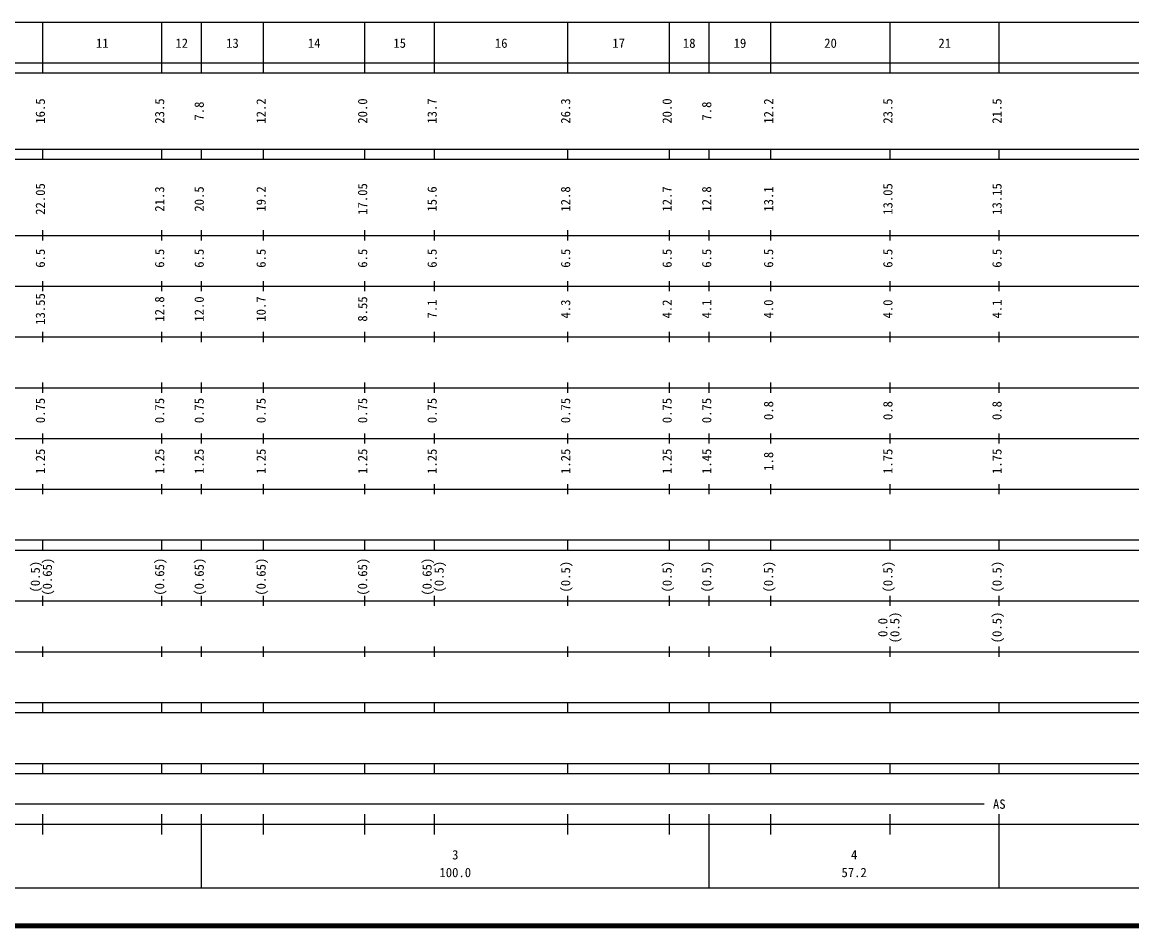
# Model space of a CAD drawing. Units: millimetres on the paper, enlarged 1000 times. Extents: x 40000 to 680000, y 20000 to 380000.
# Drawn here: x 232665 to 451312, y 20000 to 198000 of the extents above; entities that cross this region are included whole.
import ezdxf
from ezdxf.enums import TextEntityAlignment as Align

# ---------------------------------------------------------------- set-up
doc = ezdxf.new("R2010")
doc.units = ezdxf.units.MM
doc.header["$LTSCALE"] = 1000
doc.layers.add('M-TTL', color=2, linetype='Continuous', lineweight=140)
doc.layers.add('M-TTL-BAND', color=7, linetype='Continuous', lineweight=25)
doc.styles.add('ＭＳ ゴシック', font='')
doc.styles.get('ＭＳ ゴシック').set_extended_font_data('MS Gothic')

msp = doc.modelspace()

# ---------------------------------------------------------------- linework, layer by layer
at = {"layer": 'M-TTL'}
msp.add_line((40000, 20000), (680000, 20000), dxfattribs=at)
at = {"layer": 'M-TTL-BAND'}
for p, q in [((68000, 198000), (579000, 198000)), ((236700, 188000), (236700, 198000)), ((260200, 188000), (260200, 198000)), ((268000, 188000), (268000, 198000)), ((280200, 188000), (280200, 198000)), ((300200, 188000), (300200, 198000)), ((313900, 188000), (313900, 198000)), ((340200, 188000), (340200, 198000)), ((360200, 188000), (360200, 198000)), ((368000, 188000), (368000, 198000)), ((380200, 188000), (380200, 198000)), ((403700, 188000), (403700, 198000)), ((425200, 188000), (425200, 198000)), ((40000, 190000), (579000, 190000)), ((40000, 188000), (579000, 188000)), ((40000, 173000), (579000, 173000)), ((236700, 171000), (236700, 173000)), ((260200, 171000), (260200, 173000)), ((268000, 171000), (268000, 173000)), ((280200, 171000), (280200, 173000)), ((300200, 171000), (300200, 173000)), ((313900, 171000), (313900, 173000)), ((340200, 171000), (340200, 173000)), ((360200, 171000), (360200, 173000)), ((368000, 171000), (368000, 173000)), ((380200, 171000), (380200, 173000)), ((403700, 171000), (403700, 173000)), ((425200, 171000), (425200, 173000)), ((40000, 171000), (579000, 171000)), ((40000, 156000), (579000, 156000)), ((236700, 155000), (236700, 157000)), ((260200, 155000), (260200, 157000)), ((268000, 155000), (268000, 157000)), ((280200, 155000), (280200, 157000)), ((300200, 155000), (300200, 157000)), ((313900, 155000), (313900, 157000)), ((340200, 155000), (340200, 157000)), ((360200, 155000), (360200, 157000)), ((368000, 155000), (368000, 157000)), ((380200, 155000), (380200, 157000)), ((403700, 155000), (403700, 157000)), ((425200, 155000), (425200, 157000)), ((236700, 145000), (236700, 147000)), ((260200, 145000), (260200, 147000)), ((268000, 145000), (268000, 147000)), ((280200, 145000), (280200, 147000)), ((300200, 145000), (300200, 147000)), ((313900, 145000), (313900, 147000)), ((340200, 145000), (340200, 147000)), ((360200, 145000), (360200, 147000)), ((368000, 145000), (368000, 147000)), ((380200, 145000), (380200, 147000)), ((403700, 145000), (403700, 147000)), ((425200, 145000), (425200, 147000)), ((46000, 146000), (579000, 146000)), ((52000, 136000), (579000, 136000)), ((236700, 135000), (236700, 137000)), ((260200, 135000), (260200, 137000)), ((268000, 135000), (268000, 137000)), ((280200, 135000), (280200, 137000)), ((300200, 135000), (300200, 137000)), ((313900, 135000), (313900, 137000)), ((340200, 135000), (340200, 137000)), ((360200, 135000), (360200, 137000)), ((368000, 135000), (368000, 137000)), ((380200, 135000), (380200, 137000)), ((403700, 135000), (403700, 137000)), ((425200, 135000), (425200, 137000)), ((236700, 125000), (236700, 127000)), ((260200, 125000), (260200, 127000)), ((268000, 125000), (268000, 127000)), ((280200, 125000), (280200, 127000)), ((300200, 125000), (300200, 127000)), ((313900, 125000), (313900, 127000)), ((340200, 125000), (340200, 127000)), ((360200, 125000), (360200, 127000)), ((368000, 125000), (368000, 127000)), ((380200, 125000), (380200, 127000)), ((403700, 125000), (403700, 127000)), ((425200, 125000), (425200, 127000)), ((46000, 126000), (579000, 126000)), ((52000, 116000), (579000, 116000)), ((236700, 115000), (236700, 117000)), ((260200, 115000), (260200, 117000)), ((268000, 115000), (268000, 117000)), ((280200, 115000), (280200, 117000)), ((300200, 115000), (300200, 117000)), ((313900, 115000), (313900, 117000)), ((340200, 115000), (340200, 117000)), ((360200, 115000), (360200, 117000)), ((368000, 115000), (368000, 117000)), ((380200, 115000), (380200, 117000)), ((403700, 115000), (403700, 117000)), ((425200, 115000), (425200, 117000)), ((46000, 106000), (579000, 106000)), ((236700, 105000), (236700, 107000)), ((260200, 105000), (260200, 107000)), ((268000, 105000), (268000, 107000)), ((280200, 105000), (280200, 107000)), ((300200, 105000), (300200, 107000)), ((313900, 105000), (313900, 107000)), ((340200, 105000), (340200, 107000)), ((360200, 105000), (360200, 107000)), ((368000, 105000), (368000, 107000)), ((380200, 105000), (380200, 107000)), ((403700, 105000), (403700, 107000)), ((425200, 105000), (425200, 107000)), ((40000, 96000), (579000, 96000)), ((236700, 94000), (236700, 96000)), ((260200, 94000), (260200, 96000)), ((268000, 94000), (268000, 96000)), ((280200, 94000), (280200, 96000)), ((300200, 94000), (300200, 96000)), ((313900, 94000), (313900, 96000)), ((340200, 94000), (340200, 96000)), ((360200, 94000), (360200, 96000)), ((368000, 94000), (368000, 96000)), ((380200, 94000), (380200, 96000)), ((403700, 94000), (403700, 96000)), ((425200, 94000), (425200, 96000)), ((40000, 94000), (579000, 94000)), ((49000, 84000), (579000, 84000)), ((236700, 83000), (236700, 85000)), ((260200, 83000), (260200, 85000)), ((268000, 83000), (268000, 85000)), ((280200, 83000), (280200, 85000)), ((300200, 83000), (300200, 85000)), ((313900, 83000), (313900, 85000)), ((340200, 83000), (340200, 85000)), ((360200, 83000), (360200, 85000)), ((368000, 83000), (368000, 85000)), ((380200, 83000), (380200, 85000)), ((403700, 83000), (403700, 85000)), ((425200, 83000), (425200, 85000)), ((236700, 73000), (236700, 75000)), ((260200, 73000), (260200, 75000)), ((268000, 73000), (268000, 75000)), ((280200, 73000), (280200, 75000)), ((300200, 73000), (300200, 75000)), ((313900, 73000), (313900, 75000)), ((340200, 73000), (340200, 75000)), ((360200, 73000), (360200, 75000)), ((368000, 73000), (368000, 75000)), ((380200, 73000), (380200, 75000)), ((403700, 73000), (403700, 75000)), ((425200, 73000), (425200, 75000)), ((40000, 74000), (579000, 74000)), ((40000, 64000), (579000, 64000)), ((236700, 62000), (236700, 64000)), ((260200, 62000), (260200, 64000)), ((268000, 62000), (268000, 64000)), ((280200, 62000), (280200, 64000)), ((300200, 62000), (300200, 64000)), ((313900, 62000), (313900, 64000)), ((340200, 62000), (340200, 64000)), ((360200, 62000), (360200, 64000)), ((368000, 62000), (368000, 64000)), ((380200, 62000), (380200, 64000)), ((403700, 62000), (403700, 64000)), ((425200, 62000), (425200, 64000)), ((40000, 62000), (579000, 62000)), ((40000, 52000), (579000, 52000)), ((236700, 50000), (236700, 52000)), ((260200, 50000), (260200, 52000)), ((268000, 50000), (268000, 52000)), ((280200, 50000), (280200, 52000)), ((300200, 50000), (300200, 52000)), ((313900, 50000), (313900, 52000)), ((340200, 50000), (340200, 52000)), ((360200, 50000), (360200, 52000)), ((368000, 50000), (368000, 52000)), ((380200, 50000), (380200, 52000)), ((403700, 50000), (403700, 52000)), ((425200, 50000), (425200, 52000)), ((40000, 50000), (579000, 50000)), ((71000, 44000), (422200, 44000)), ((236700, 38000), (236700, 42000)), ((260200, 38000), (260200, 42000)), ((268000, 27500), (268000, 42000)), ((280200, 38000), (280200, 42000)), ((300200, 38000), (300200, 42000)), ((313900, 38000), (313900, 42000)), ((340200, 38000), (340200, 42000)), ((360200, 38000), (360200, 42000)), ((368000, 27500), (368000, 42000)), ((380200, 38000), (380200, 42000)), ((403700, 38000), (403700, 42000)), ((425200, 27500), (425200, 42000)), ((40000, 40000), (579000, 40000)), ((68000, 27500), (579000, 27500))]:
    msp.add_line(p, q, dxfattribs=at)

# ---------------------------------------------------------------- texts
at = {"layer": 'M-TTL-BAND', "style": 'ＭＳ ゴシック'}
for s, p in [('11', (248450, 192405)), ('12', (264100, 192405)), ('13', (274100, 192405)), ('14', (290200, 192405)), ('15', (307050, 192405)), ('16', (327050, 192405)), ('17', (350200, 192405)), ('18', (364100, 192405)), ('19', (374100, 192405)), ('20', (391950, 192405)), ('21', (414450, 192405)), ('AS', (425200, 42500)), ('3', (318000, 32523)), ('4', (396600, 32523)), ('100.0', (318000, 29033)), ('57.2', (396600, 29033))]:
    msp.add_text(s, height=1833, dxfattribs=at).set_placement(p, align=Align.BOTTOM_CENTER)
for s, p in [('16.5', (237700, 180500)), ('23.5', (261200, 180500)), ('7.8', (269000, 180500)), ('12.2', (281200, 180500)), ('20.0', (301200, 180500)), ('13.7', (314900, 180500)), ('26.3', (341200, 180500)), ('20.0', (361200, 180500)), ('7.8', (369000, 180500)), ('12.2', (381200, 180500)), ('23.5', (404700, 180500)), ('21.5', (426200, 180500)), ('22.05', (237700, 163174)), ('21.3', (261200, 163174)), ('20.5', (269000, 163174)), ('19.2', (281200, 163174)), ('17.05', (301200, 163174)), ('15.6', (314900, 163174)), ('12.8', (341200, 163174)), ('12.7', (361200, 163174)), ('12.8', (369000, 163174)), ('13.1', (381200, 163174)), ('13.05', (404700, 163174)), ('13.15', (426200, 163174)), ('6.5', (237700, 151500)), ('6.5', (261200, 151500)), ('6.5', (269000, 151500)), ('6.5', (281200, 151500)), ('6.5', (301200, 151500)), ('6.5', (314900, 151500)), ('6.5', (341200, 151500)), ('6.5', (361200, 151500)), ('6.5', (369000, 151500)), ('6.5', (381200, 151500)), ('6.5', (404700, 151500)), ('6.5', (426200, 151500)), ('13.55', (237700, 141500)), ('12.8', (261200, 141500)), ('12.0', (269000, 141500)), ('10.7', (281200, 141500)), ('8.55', (301200, 141500)), ('7.1', (314900, 141500)), ('4.3', (341200, 141500)), ('4.2', (361200, 141500)), ('4.1', (369000, 141500)), ('4.0', (381200, 141500)), ('4.0', (404700, 141500)), ('4.1', (426200, 141500)), ('0.75', (237700, 121500)), ('0.75', (261200, 121500)), ('0.75', (269000, 121500)), ('0.75', (281200, 121500)), ('0.75', (301200, 121500)), ('0.75', (314900, 121500)), ('0.75', (341200, 121500)), ('0.75', (361200, 121500)), ('0.75', (369000, 121500)), ('0.8', (381200, 121500)), ('0.8', (404700, 121500)), ('0.8', (426200, 121500)), ('1.25', (237700, 111500)), ('1.25', (261200, 111500)), ('1.25', (269000, 111500)), ('1.25', (281200, 111500)), ('1.25', (301200, 111500)), ('1.25', (314900, 111500)), ('1.25', (341200, 111500)), ('1.25', (361200, 111500)), ('1.45', (369000, 111500)), ('1.75', (404700, 111500)), ('1.75', (426200, 111500)), ('1.8', (381200, 111500)), ('(0.65)', (239070, 88764)), ('(0.65)', (261200, 88764)), ('(0.65)', (269000, 88764)), ('(0.65)', (281200, 88764)), ('(0.65)', (301200, 88764)), ('(0.65)', (313900, 88764)), ('(0.5)', (236700, 88764)), ('(0.5)', (316270, 88764)), ('(0.5)', (341200, 88764)), ('(0.5)', (361200, 88764)), ('(0.5)', (369000, 88764)), ('(0.5)', (381200, 88764)), ('(0.5)', (404700, 88764)), ('(0.5)', (426200, 88764)), ('(0.5)', (406070, 78764)), ('(0.5)', (426200, 78764)), ('0.0', (403700, 78764))]:
    msp.add_text(s, height=1833, rotation=90, dxfattribs=at).set_placement(p, align=Align.BOTTOM_CENTER)

doc.saveas('drawing.dxf')
